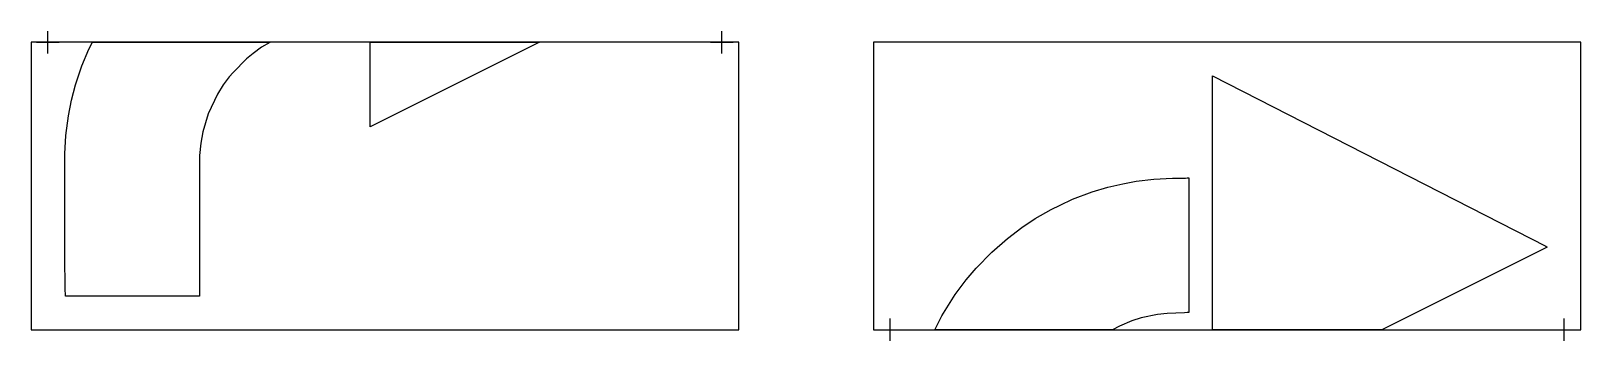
# Model space of a CAD drawing. Header units: inches. Extents: x 0 to 138, y -1 to 27.
import ezdxf

# ---------------------------------------------------------------- set-up
doc = ezdxf.new("R2010")
doc.units = ezdxf.units.IN
doc.header["$MEASUREMENT"] = 0
doc.layers.add('CUT', color=1, linetype='Continuous')
doc.layers.add('REG', color=5, linetype='Continuous')

msp = doc.modelspace()

# ---------------------------------------------------------------- linework, layer by layer
at = {"layer": 'CUT'}
for points in [[(3.04, 4.71), (3, 5.49), (3, 15.66), (3.1, 17.28), (3.33, 19.05), (3.62, 20.42), (3.97, 21.81), (4.53, 23.49), (5.16, 24.98), (5.47, 25.59), (21.3, 25.59), (21.27, 25.57), (20.55, 25.14), (19.79, 24.6), (19.2, 24.12), (18.01, 22.9), (17.65, 22.5), (17.13, 21.8), (16.61, 20.98), (15.78, 19.21), (15.3, 17.62), (15.12, 16.61), (15.01, 15.51), (15.01, 3), (15.01, 3), (3.07, 3), (3.07, 3.29), (3.05, 3.41)], [(30.22, 18.06), (30.22, 25.59), (45.3, 25.59)], [(135.09, 7.36), (135.09, 7.36), (120.35, 0), (105.27, 0), (105.27, 22.59), (134.96, 7.43)], [(81.15, 1.24), (82.34, 3.14), (83.32, 4.44), (84.21, 5.49), (85.6, 6.91), (87, 8.12), (88.29, 9.11), (89.47, 9.89), (90.88, 10.69), (91.69, 11.1), (92.8, 11.61), (94.54, 12.27), (95.95, 12.69), (97.27, 13), (98.46, 13.21), (100.04, 13.4), (101.69, 13.5), (102.73, 13.49), (102.86, 13.49), (103, 13.51), (103.14, 13.52), (103.14, 1.54), (103.01, 1.54), (102.78, 1.5), (101.23, 1.45), (100.35, 1.35), (98.91, 1.05), (98.09, 0.79), (96.99, 0.33), (96.34, 0), (80.52, 0)]]:
    msp.add_lwpolyline(points, close=True, dxfattribs=at)
at = {"layer": 'REG'}
for points in [[(1.5, 24.59), (1.5, 26.59)], [(61.55, 24.59), (61.55, 26.59)], [(0.5, 25.59), (2.5, 25.59)], [(60.55, 25.59), (62.55, 25.59)], [(75.55, 0), (77.55, 0)], [(76.55, -1), (76.55, 1)], [(135.59, 0), (137.59, 0)], [(136.59, -1), (136.59, 1)]]:
    msp.add_lwpolyline(points, dxfattribs=at)
for points in [[(0, 0), (63.05, 0), (63.05, 25.59), (0, 25.59)], [(75.05, 0), (138.09, 0), (138.09, 25.59), (75.05, 25.59)]]:
    msp.add_lwpolyline(points, close=True, dxfattribs=at)

doc.saveas('drawing.dxf')
